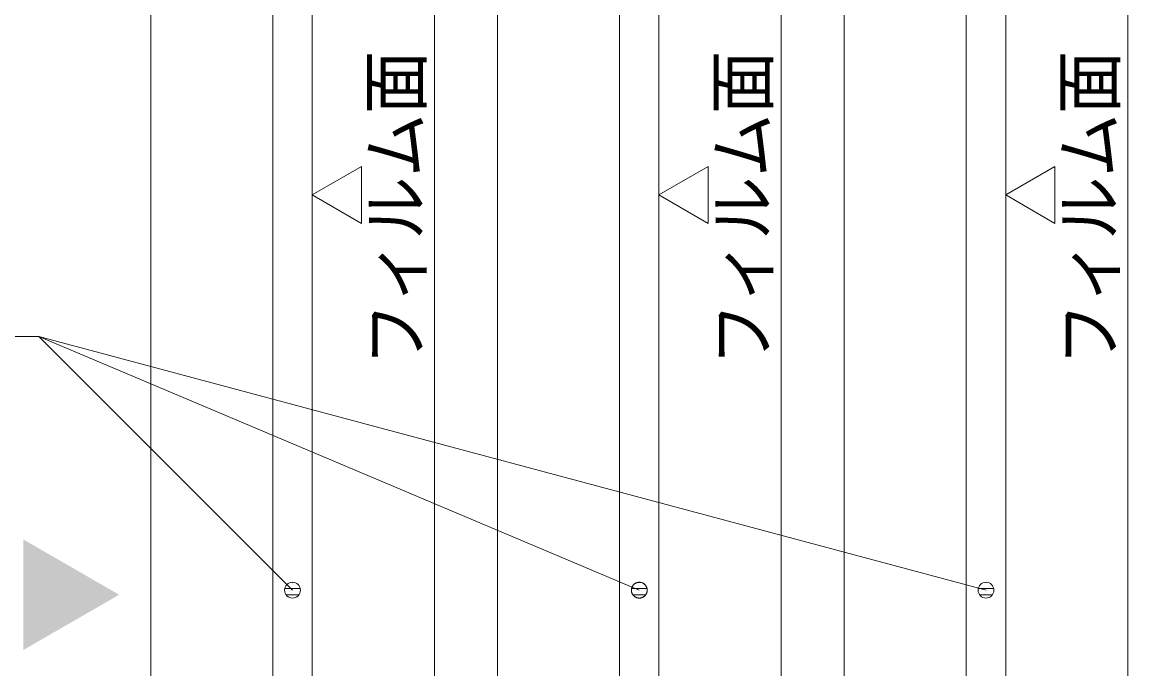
# Model space of a CAD drawing. Units: millimetres, scale not verified. Extents: x -6062 to 6062, y -3045 to 3045.
# Drawn here: x 743 to 1445, y -512 to -101 of the extents above; entities that cross this region are included whole.
import ezdxf
from ezdxf.enums import TextEntityAlignment as Align

# ---------------------------------------------------------------- set-up
doc = ezdxf.new("R2010")
doc.units = ezdxf.units.MM
doc.header["$LTSCALE"] = 20
doc.layers.add('0-0_2寸法-3', color=7, linetype='Continuous', lineweight=9)
doc.layers.add('0-1_3一般', color=7, linetype='Continuous', lineweight=9)
doc.styles.add('ＭＳ ゴシック', font='')
doc.styles.get('ＭＳ ゴシック').set_extended_font_data('MS Gothic')

# ---------------------------------------------------------------- blocks, each defined once
blk = doc.blocks.new('グループ-52')
at = {"layer": '0-1_3一般'}
for p, q in [((61043.7, -38700), (61043.7, 15304.9)), ((64643.7, 15304.9), (64643.7, -38700))]:
    blk.add_line(p, q, dxfattribs=at)
blk.add_lwpolyline([(63093.7, -36100), (63093.7, 12704.9), (62593.7, 12704.9), (62593.7, -36100)], close=True, dxfattribs=at)
blk = doc.blocks.new('グループ-82')
at = {"layer": '0-1_3一般'}
for p, q in [((52243.7, -38700), (52243.7, 15304.9)), ((55843.7, 15304.9), (55843.7, -38700))]:
    blk.add_line(p, q, dxfattribs=at)
blk.add_lwpolyline([(54293.7, -36100), (54293.7, 12704.9), (53793.7, 12704.9), (53793.7, -36100)], close=True, dxfattribs=at)
blk = doc.blocks.new('グループ-92')
at = {"layer": '0-1_3一般'}
for p, q in [((58193.7, 12704.9), (58193.7, -36100)), ((58693.7, -36100), (58693.7, 12704.9))]:
    blk.add_line(p, q, dxfattribs=at)
blk.add_lwpolyline([(60243.7, 15304.9), (60243.7, -38700), (56643.7, -38700), (56643.7, 15304.9)], close=True, dxfattribs=at)
blk = doc.blocks.new('グループ-104')
at = {"layer": '0-1_3一般'}
for name in ['グループ-82', 'グループ-92', 'グループ-52']:
    blk.add_blockref(name, (0, 0), dxfattribs=at)
blk = doc.blocks.new('グループ-105')
at = {"layer": '0-1_3一般'}
blk.add_blockref('グループ-104', (0, 0), dxfattribs=at)

msp = doc.modelspace()

# ---------------------------------------------------------------- linework, layer by layer
at = {"layer": '0-0_2寸法-3'}
for p, q in [((753.63, -300.95), (1134.68, -462)), ((753.63, -300.95), (1354.68, -462)), ((919.58, -461.01), (909.79, -461.01)), ((914.85, -457.01), (914.51, -457.01)), ((914.85, -457.01), (914.51, -457.01)), ((1139.59, -461.01), (1129.78, -461.01)), ((1135.05, -457.01), (1134.32, -457.01)), ((1135.05, -457.01), (1134.32, -457.01)), ((1359.58, -461.01), (1349.79, -461.01)), ((1354.86, -457.01), (1354.51, -457.01)), ((1354.86, -457.01), (1354.51, -457.01)), ((918.68, -465.01), (910.69, -465.01)), ((1138.69, -465.01), (1130.68, -465.01)), ((1358.68, -465.01), (1350.69, -465.01))]:
    msp.add_line(p, q, dxfattribs=at)
for points in [[(958.43, -193.1), (958.43, -229.17), (927.18, -211.14)], [(1178.43, -193.1), (1178.43, -229.17), (1147.18, -211.14)], [(1398.43, -193.1), (1398.43, -229.17), (1367.18, -211.14)]]:
    msp.add_lwpolyline(points, close=True, dxfattribs=at)
for points in [[(914.68, -462), (753.63, -300.95), (623.6, -300.95)], [(1129.72, -462.69), (1129.7, -462.45), (1129.68, -462.2), (1129.68, -461.96), (1129.68, -461.71), (1129.7, -461.47), (1129.74, -461.22), (1129.78, -460.98), (1129.84, -460.74), (1129.9, -460.5), (1129.98, -460.27), (1130.07, -460.04), (1130.18, -459.82), (1130.29, -459.6), (1130.41, -459.39), (1130.54, -459.18), (1130.69, -458.98), (1130.84, -458.79), (1131, -458.6), (1131.17, -458.43), (1131.35, -458.26), (1131.54, -458.1), (1131.74, -457.95), (1131.94, -457.81), (1132.15, -457.68), (1132.36, -457.56), (1132.58, -457.45), (1132.81, -457.36), (1133.04, -457.27), (1133.27, -457.2), (1133.51, -457.13), (1133.75, -457.08), (1133.99, -457.04), (1134.24, -457.01), (1134.48, -457), (1134.73, -456.99), (1134.97, -457), (1135.22, -457.02), (1135.46, -457.05), (1135.7, -457.1)], [(1130.78, -465.14), (1130.64, -464.95), (1130.5, -464.75), (1130.37, -464.54), (1130.25, -464.32), (1130.14, -464.1), (1130.04, -463.88), (1129.95, -463.65), (1129.88, -463.41), (1129.82, -463.17), (1129.76, -462.93), (1129.72, -462.69), (1129.7, -462.45), (1129.68, -462.2), (1129.68, -461.96), (1129.68, -461.71), (1129.7, -461.47), (1129.74, -461.22), (1129.78, -460.98), (1129.84, -460.74), (1129.9, -460.5), (1129.98, -460.27), (1130.07, -460.04)], [(1137.01, -466.44), (1136.78, -466.55), (1136.56, -466.64), (1136.33, -466.73), (1136.1, -466.8), (1135.86, -466.87), (1135.62, -466.92), (1135.37, -466.96), (1135.13, -466.99), (1134.89, -467), (1134.64, -467.01), (1134.39, -467), (1134.15, -466.98), (1133.91, -466.95), (1133.66, -466.9), (1133.42, -466.85), (1133.19, -466.78), (1132.96, -466.7), (1132.73, -466.61), (1132.5, -466.51), (1132.28, -466.4), (1132.07, -466.27), (1131.87, -466.14), (1131.67, -466), (1131.47, -465.84), (1131.29, -465.68), (1131.11, -465.51), (1130.94, -465.33), (1130.78, -465.14), (1130.64, -464.95), (1130.5, -464.75), (1130.37, -464.54), (1130.25, -464.32), (1130.14, -464.1), (1130.04, -463.88), (1129.95, -463.65), (1129.88, -463.41), (1129.82, -463.17), (1129.76, -462.93), (1129.72, -462.69)], [(1130.07, -460.04), (1130.18, -459.82), (1130.29, -459.6), (1130.41, -459.39), (1130.54, -459.18), (1130.69, -458.98), (1130.84, -458.79), (1131, -458.6), (1131.17, -458.43), (1131.35, -458.26), (1131.54, -458.1), (1131.74, -457.95), (1131.94, -457.81), (1132.15, -457.68), (1132.36, -457.56), (1132.58, -457.45), (1132.81, -457.36), (1133.04, -457.27), (1133.27, -457.2), (1133.51, -457.13), (1133.75, -457.08), (1133.99, -457.04), (1134.24, -457.01), (1134.48, -457), (1134.73, -456.99), (1134.97, -457), (1135.22, -457.02), (1135.46, -457.05), (1135.7, -457.1), (1135.94, -457.15), (1136.18, -457.22), (1136.41, -457.3), (1136.64, -457.39), (1136.86, -457.49), (1137.08, -457.6), (1137.3, -457.73), (1137.5, -457.86), (1137.7, -458), (1137.89, -458.16), (1138.08, -458.32)], [(1135.7, -457.1), (1135.94, -457.15), (1136.18, -457.22), (1136.41, -457.3), (1136.64, -457.39), (1136.86, -457.49), (1137.08, -457.6), (1137.3, -457.73), (1137.5, -457.86), (1137.7, -458), (1137.89, -458.16), (1138.08, -458.32), (1138.25, -458.49), (1138.42, -458.67), (1138.58, -458.86), (1138.73, -459.05), (1138.87, -459.25), (1139, -459.46), (1139.12, -459.68), (1139.23, -459.9), (1139.33, -460.12), (1139.41, -460.35), (1139.49, -460.59), (1139.55, -460.83), (1139.6, -461.07), (1139.64, -461.31), (1139.67, -461.55), (1139.69, -461.8), (1139.69, -462.04), (1139.68, -462.29), (1139.66, -462.53), (1139.63, -462.78), (1139.59, -463.02), (1139.53, -463.26), (1139.46, -463.5), (1139.38, -463.73), (1139.29, -463.96), (1139.19, -464.18), (1139.08, -464.4), (1138.96, -464.61)], [(1138.08, -458.32), (1138.25, -458.49), (1138.42, -458.67), (1138.58, -458.86), (1138.73, -459.05), (1138.87, -459.25), (1139, -459.46), (1139.12, -459.68), (1139.23, -459.9), (1139.33, -460.12), (1139.41, -460.35), (1139.49, -460.59), (1139.55, -460.83), (1139.6, -461.07), (1139.64, -461.31), (1139.67, -461.55), (1139.69, -461.8), (1139.69, -462.04), (1139.68, -462.29), (1139.66, -462.53), (1139.63, -462.78), (1139.59, -463.02), (1139.53, -463.26), (1139.46, -463.5), (1139.38, -463.73), (1139.29, -463.96), (1139.19, -464.18), (1139.08, -464.4), (1138.96, -464.61), (1138.82, -464.82), (1138.68, -465.02), (1138.53, -465.21), (1138.36, -465.4), (1138.19, -465.57), (1138.01, -465.74), (1137.83, -465.9), (1137.63, -466.05), (1137.43, -466.19), (1137.22, -466.32), (1137.01, -466.44)], [(1138.96, -464.61), (1138.82, -464.82), (1138.68, -465.02), (1138.53, -465.21), (1138.36, -465.4), (1138.19, -465.57), (1138.01, -465.74), (1137.83, -465.9), (1137.63, -466.05), (1137.43, -466.19), (1137.22, -466.32), (1137.01, -466.44), (1136.78, -466.55), (1136.56, -466.64), (1136.33, -466.73), (1136.1, -466.8), (1135.86, -466.87), (1135.62, -466.92), (1135.37, -466.96), (1135.13, -466.99), (1134.89, -467), (1134.64, -467.01), (1134.39, -467), (1134.15, -466.98), (1133.91, -466.95), (1133.66, -466.9), (1133.42, -466.85), (1133.19, -466.78), (1132.96, -466.7), (1132.73, -466.61), (1132.5, -466.51), (1132.28, -466.4), (1132.07, -466.27), (1131.87, -466.14), (1131.67, -466), (1131.47, -465.84), (1131.29, -465.68), (1131.11, -465.51), (1130.94, -465.33), (1130.78, -465.14)]]:
    msp.add_lwpolyline(points, dxfattribs=at)
for centre in [(914.68, -462), (914.68, -462), (1354.68, -462), (1354.68, -462)]:
    msp.add_circle(centre, 5.01, dxfattribs=at)
msp.add_solid([(743.93, -429.8), (804.68, -464.88), (743.93, -499.95)], dxfattribs=at)

# ---------------------------------------------------------------- block references
at = {"layer": '0-1_3一般', "xscale": 0.05, "yscale": 0.05}
msp.add_blockref('グループ-105', (-1787.5, 0), dxfattribs=at)

# ---------------------------------------------------------------- texts
at = {"layer": '0-0_2寸法-3', "style": 'ＭＳ ゴシック', "width": 0.9}
for p in [(1006.03, -319.5), (1226.03, -319.5), (1446.03, -319.5)]:
    msp.add_text('フィルム面', height=32.55, rotation=90, dxfattribs=at).set_placement(p, align=Align.BOTTOM_LEFT)

doc.saveas('drawing.dxf')
